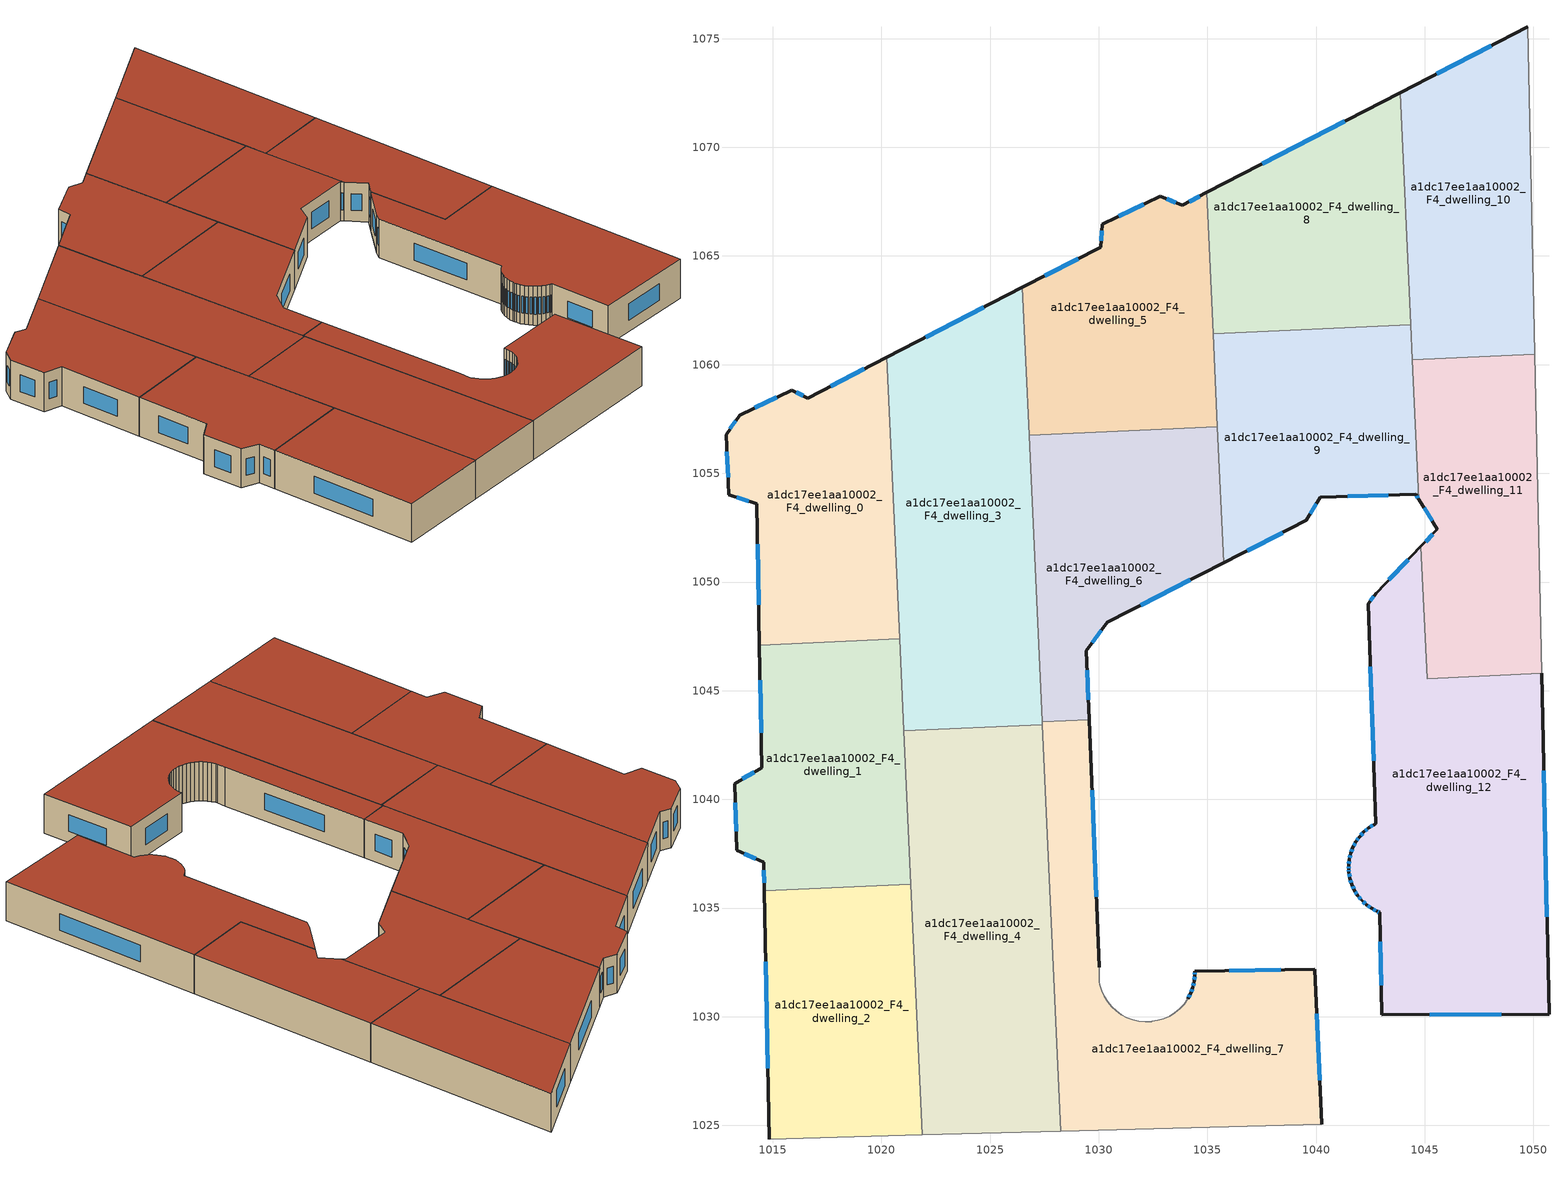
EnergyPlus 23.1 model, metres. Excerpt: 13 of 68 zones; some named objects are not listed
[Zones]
a1dc17ee1aa10002_F4_dwelling_0
 floor to a1dc17ee1aa10002_F3_dwelling_0 (EU_floor_Construction): 1020.26,1060.34 1020.85,1047.39 1014.39,1047.1 1014.27,1053.6 1012.98,1054.03 1012.85,1056.79 1013.48,1057.68 1015.88,1058.83 1016.62,1058.46 z12
 wall outside (EU_wall_Construction): 1020.26,1060.34 1016.62,1058.46 1015.88,1058.83 1013.48,1057.68 1012.85,1056.79 1012.98,1054.03 1014.27,1053.6 1014.39,1047.1 z12:15
 wall to a1dc17ee1aa10002_F4_dwelling_1 (EU_wall_Construction): 1014.39,1047.1 1020.85,1047.39 z12:15
 wall to a1dc17ee1aa10002_F4_dwelling_3 (EU_wall_Construction): 1020.85,1047.39 1020.26,1060.34 z12:15
 window (EU_Window_Construction): 1013.3,1057.43 1013.03,1057.04 / 1015.19,1058.5 1014.16,1058.01 / 1016.41,1058.57 1016.09,1058.72 / 1019.22,1059.8 1017.66,1059 / 1014.3,1051.74 1014.36,1048.96 / 1013.35,1053.9 1013.9,1053.72 / 1012.89,1056 1012.94,1054.81 z12.86:14.14
 roof outside (EU_roof_Construction): 1020.85,1047.39 1020.26,1060.34 1016.62,1058.46 1015.88,1058.83 1013.48,1057.68 1012.85,1056.79 1012.98,1054.03 1014.27,1053.6 1014.39,1047.1 z15
a1dc17ee1aa10002_F4_dwelling_1
 floor to a1dc17ee1aa10002_F3_dwelling_1 (EU_floor_Construction): 1020.85,1047.39 1021.36,1036.1 1014.61,1035.8 1014.59,1037.11 1013.34,1037.65 1013.25,1040.73 1014.5,1041.46 1014.39,1047.1 z12
 wall outside (EU_wall_Construction): 1014.39,1047.1 1014.5,1041.46 1013.25,1040.73 1013.34,1037.65 1014.59,1037.11 1014.61,1035.8 z12:15
 wall to a1dc17ee1aa10002_F4_dwelling_2 (EU_wall_Construction): 1014.61,1035.8 1021.36,1036.1 z12:15
 wall to a1dc17ee1aa10002_F4_dwelling_4 (EU_wall_Construction): 1021.36,1036.1 1021.04,1043.15 z12:15
 wall to a1dc17ee1aa10002_F4_dwelling_3 (EU_wall_Construction): 1021.04,1043.15 1020.85,1047.39 z12:15
 window (EU_Window_Construction): 1014.14,1041.25 1013.61,1040.94 / 1014.42,1045.49 1014.47,1043.07 / 1014.59,1036.73 1014.61,1036.17 / 1013.7,1037.49 1014.23,1037.26 / 1013.27,1039.85 1013.32,1038.53 z12.86:14.14
 roof outside (EU_roof_Construction): 1021.36,1036.1 1020.85,1047.39 1014.39,1047.1 1014.5,1041.46 1013.25,1040.73 1013.34,1037.65 1014.59,1037.11 1014.61,1035.8 z15
a1dc17ee1aa10002_F4_dwelling_10
 floor to a1dc17ee1aa10002_F3_dwelling_10 (EU_floor_Construction): 1049.74,1075.54 1050.07,1060.48 1044.43,1060.23 1043.87,1072.51 z12
 wall outside (EU_wall_Construction): 1049.74,1075.54 1043.87,1072.51 z12:15
 wall to a1dc17ee1aa10002_F4_dwelling_11 (EU_wall_Construction): 1044.43,1060.23 1050.07,1060.48 z12:15
 wall adiabatic (EU_wall_Construction): 1050.07,1060.48 1049.74,1075.54 z12:15
 wall to a1dc17ee1aa10002_F4_dwelling_8 (EU_wall_Construction): 1043.87,1072.51 1044.36,1061.83 z12:15
 wall to a1dc17ee1aa10002_F4_dwelling_9 (EU_wall_Construction): 1044.36,1061.83 1044.43,1060.23 z12:15
 window (EU_Window_Construction): 1048.07,1074.67 1045.55,1073.37 z12.86:14.14
 roof outside (EU_roof_Construction): 1050.07,1060.48 1049.74,1075.54 1043.87,1072.51 1044.43,1060.23 z15
a1dc17ee1aa10002_F4_dwelling_11
 floor to a1dc17ee1aa10002_F3_dwelling_11 (EU_floor_Construction): 1050.07,1060.48 1050.38,1045.79 1045.1,1045.55 1044.83,1051.64 1045.58,1052.43 1044.73,1053.8 1044.43,1060.23 z12
 wall outside (EU_wall_Construction): 1044.73,1053.8 1045.58,1052.43 1044.83,1051.64 z12:15
 wall adiabatic (EU_wall_Construction): 1050.38,1045.79 1050.07,1060.48 z12:15
 wall to a1dc17ee1aa10002_F4_dwelling_12 (EU_wall_Construction): 1044.83,1051.64 1045.1,1045.55 1050.38,1045.79 z12:15
 wall to a1dc17ee1aa10002_F4_dwelling_9 (EU_wall_Construction): 1044.43,1060.23 1044.73,1053.8 z12:15
 window (EU_Window_Construction): 1045.37,1052.2 1045.04,1051.86 / 1044.97,1053.41 1045.34,1052.82 z12.86:14.14
 roof outside (EU_roof_Construction): 1050.38,1045.79 1050.07,1060.48 1044.43,1060.23 1044.73,1053.8 1045.58,1052.43 1044.83,1051.64 1045.1,1045.55 z15
a1dc17ee1aa10002_F4_dwelling_12
 floor to a1dc17ee1aa10002_F3_dwelling_12 (EU_floor_Construction): 1050.38,1045.79 1050.72,1030.11 1043.03,1030.1 1042.92,1034.8 1042.81,1034.85 1042.55,1034.98 1042.32,1035.15 1042.1,1035.35 1041.92,1035.58 1041.76,1035.82 1041.64,1036.09 1041.56,1036.37 1041.51,1036.66 1041.5,1036.78 1041.5,1036.95 1041.53,1037.24 1041.59,1037.52 1041.69,1037.79 1041.83,1038.05 1042,1038.29 1042.2,1038.5 1042.42,1038.69 1042.67,1038.84 1042.74,1038.88 1042.4,1049 1042.76,1049.48 1044.83,1051.64 1045.1,1045.55 z12
 wall outside (EU_wall_Construction): 1044.83,1051.64 1042.76,1049.48 1042.4,1049 1042.74,1038.88 1042.67,1038.84 1042.42,1038.69 1042.2,1038.5 1042,1038.29 1041.83,1038.05 1041.69,1037.79 1041.59,1037.52 1041.53,1037.24 1041.5,1036.95 1041.5,1036.78 1041.51,1036.66 1041.56,1036.37 1041.64,1036.09 1041.76,1035.82 1041.92,1035.58 1042.1,1035.35 1042.32,1035.15 1042.55,1034.98 1042.81,1034.85 1042.92,1034.8 1043.03,1030.1 1050.72,1030.11 1050.38,1045.79 z12:15
 window (EU_Window_Construction): 1041.81,1035.75 1041.87,1035.65 / 1041.68,1036.01 1041.73,1035.9 / 1041.58,1036.29 1041.62,1036.17 / 1041.52,1036.57 1041.54,1036.45 / 1041.5,1036.75 1041.51,1036.69 / 1041.5,1036.9 1041.5,1036.83 / 1041.52,1037.15 1041.51,1037.03 / 1041.57,1037.44 1041.54,1037.32 / 1041.66,1037.72 1041.62,1037.6 / 1041.79,1037.98 1041.73,1037.87 / 1041.95,1038.22 1041.88,1038.12 / 1042.14,1038.44 1042.06,1038.35 / 1042.36,1038.64 1042.26,1038.56 / 1042.6,1038.8 1042.49,1038.73 / 1042.5,1046.11 1042.64,1041.77 / 1042.66,1049.34 1042.5,1049.13 / 1044.24,1051.02 1043.35,1050.1 / 1050.62,1034.59 1050.48,1041.31 / 1045.22,1030.1 1048.52,1030.11 / 1042.95,1033.46 1043,1031.44 / 1042.84,1034.83 1042.89,1034.81 / 1042.63,1034.94 1042.74,1034.89 / 1042.38,1035.1 1042.49,1035.03 / 1042.16,1035.29 1042.26,1035.21 / 1041.97,1035.51 1042.05,1035.42 z12.86:14.14
 roof outside (EU_roof_Construction): 1050.72,1030.11 1050.38,1045.79 1045.1,1045.55 1044.83,1051.64 1042.76,1049.48 1042.4,1049 1042.74,1038.88 1042.67,1038.84 1042.42,1038.69 1042.2,1038.5 1042,1038.29 1041.83,1038.05 1041.69,1037.79 1041.59,1037.52 1041.53,1037.24 1041.5,1036.95 1041.5,1036.78 1041.51,1036.66 1041.56,1036.37 1041.64,1036.09 1041.76,1035.82 1041.92,1035.58 1042.1,1035.35 1042.32,1035.15 1042.55,1034.98 1042.81,1034.85 1042.92,1034.8 1043.03,1030.1 z15
a1dc17ee1aa10002_F4_dwelling_2
 floor to a1dc17ee1aa10002_F3_dwelling_2 (EU_floor_Construction): 1021.36,1036.1 1021.89,1024.56 1014.84,1024.37 1014.61,1035.8 z12
 wall outside (EU_wall_Construction): 1014.61,1035.8 1014.84,1024.37 z12:15
 wall adiabatic (EU_wall_Construction): 1014.84,1024.37 1021.89,1024.56 z12:15
 wall to a1dc17ee1aa10002_F4_dwelling_4 (EU_wall_Construction): 1021.89,1024.56 1021.36,1036.1 z12:15
 window (EU_Window_Construction): 1014.68,1032.53 1014.77,1027.64 z12.86:14.14
 roof outside (EU_roof_Construction): 1021.89,1024.56 1021.36,1036.1 1014.61,1035.8 1014.84,1024.37 z15
a1dc17ee1aa10002_F4_dwelling_3
 floor to a1dc17ee1aa10002_F3_dwelling_3 (EU_floor_Construction): 1026.49,1063.55 1027.41,1043.44 1021.04,1043.15 1020.26,1060.34 z12
 wall outside (EU_wall_Construction): 1026.49,1063.55 1020.26,1060.34 z12:15
 wall to a1dc17ee1aa10002_F4_dwelling_4 (EU_wall_Construction): 1021.04,1043.15 1027.41,1043.44 z12:15
 wall to a1dc17ee1aa10002_F4_dwelling_6 (EU_wall_Construction): 1027.4,1043.57 1026.8,1056.75 z12:15
 wall to a1dc17ee1aa10002_F4_dwelling_5 (EU_wall_Construction): 1026.8,1056.75 1026.49,1063.55 z12:15
 wall to a1dc17ee1aa10002_F4_dwelling_7 (EU_wall_Construction): 1027.41,1043.44 1027.4,1043.57 z12:15
 window (EU_Window_Construction): 1024.71,1062.63 1022.04,1061.26 z12.86:14.14
 roof outside (EU_roof_Construction): 1027.41,1043.44 1026.49,1063.55 1020.26,1060.34 1021.04,1043.15 z15
a1dc17ee1aa10002_F4_dwelling_4
 floor to a1dc17ee1aa10002_F3_dwelling_4 (EU_floor_Construction): 1027.41,1043.44 1028.26,1024.73 1021.89,1024.56 1021.04,1043.15 z12
 wall adiabatic (EU_wall_Construction): 1021.89,1024.56 1028.26,1024.73 z12:15
 wall to a1dc17ee1aa10002_F4_dwelling_7 (EU_wall_Construction): 1028.26,1024.73 1027.41,1043.44 z12:15
 roof outside (EU_roof_Construction): 1028.26,1024.73 1027.41,1043.44 1021.04,1043.15 1021.89,1024.56 z15
a1dc17ee1aa10002_F4_dwelling_5
 floor to a1dc17ee1aa10002_F3_dwelling_5 (EU_floor_Construction): 1034.97,1067.92 1035.46,1057.15 1026.8,1056.75 1026.49,1063.55 1030.09,1065.41 1030.17,1066.47 1032.84,1067.74 1033.84,1067.34 z12
 wall outside (EU_wall_Construction): 1034.97,1067.92 1033.84,1067.34 1032.84,1067.74 1030.17,1066.47 1030.09,1065.41 1026.49,1063.55 z12:15
 wall to a1dc17ee1aa10002_F4_dwelling_6 (EU_wall_Construction): 1026.8,1056.75 1035.46,1057.15 z12:15
 wall to a1dc17ee1aa10002_F4_dwelling_8 (EU_wall_Construction): 1035.27,1061.41 1034.97,1067.92 z12:15
 wall to a1dc17ee1aa10002_F4_dwelling_9 (EU_wall_Construction): 1035.46,1057.15 1035.27,1061.41 z12:15
 window (EU_Window_Construction): 1032.08,1067.38 1030.93,1066.83 / 1033.55,1067.45 1033.13,1067.63 / 1034.65,1067.75 1034.16,1067.5 / 1029.06,1064.88 1027.52,1064.08 / 1030.15,1066.16 1030.11,1065.71 z12.86:14.14
 roof outside (EU_roof_Construction): 1035.46,1057.15 1034.97,1067.92 1033.84,1067.34 1032.84,1067.74 1030.17,1066.47 1030.09,1065.41 1026.49,1063.55 1026.8,1056.75 z15
a1dc17ee1aa10002_F4_dwelling_6
 floor to a1dc17ee1aa10002_F3_dwelling_6 (EU_floor_Construction): 1035.46,1057.15 1035.75,1050.89 1030.39,1048.15 1029.44,1046.84 1029.56,1043.67 1027.4,1043.57 1026.8,1056.75 z12
 wall outside (EU_wall_Construction): 1029.56,1043.67 1029.44,1046.84 1030.39,1048.15 1035.75,1050.89 z12:15
 wall to a1dc17ee1aa10002_F4_dwelling_7 (EU_wall_Construction): 1027.4,1043.57 1029.56,1043.67 z12:15
 wall to a1dc17ee1aa10002_F4_dwelling_9 (EU_wall_Construction): 1035.75,1050.89 1035.46,1057.15 z12:15
 window (EU_Window_Construction): 1031.92,1048.94 1034.22,1050.11 / 1029.71,1047.21 1030.12,1047.78 / 1029.53,1044.57 1029.47,1045.93 z12.86:14.14
 roof outside (EU_roof_Construction): 1029.56,1043.67 1029.44,1046.84 1030.39,1048.15 1035.75,1050.89 1035.46,1057.15 1026.8,1056.75 1027.4,1043.57 z15
a1dc17ee1aa10002_F4_dwelling_7
 floor to a1dc17ee1aa10002_F3_dwelling_7 (EU_floor_Construction): 1029.56,1043.67 1030.02,1032.27 1030.03,1031.61 1030.05,1031.48 1030.14,1031.2 1030.26,1030.94 1030.41,1030.69 1030.59,1030.47 1030.81,1030.27 1031.04,1030.1 1031.3,1029.96 1031.57,1029.86 1031.85,1029.8 1032.14,1029.77 1032.43,1029.78 1032.45,1029.78 1032.72,1029.83 1032.99,1029.91 1033.26,1030.03 1033.5,1030.19 1033.73,1030.37 1033.93,1030.58 1034.09,1030.82 1034.23,1031.08 1034.33,1031.35 1034.4,1031.63 1034.42,1031.92 1034.42,1032.08 1039.94,1032.19 1040.27,1025.05 1028.26,1024.73 1027.4,1043.57 z12
 wall outside (EU_wall_Construction): 1040.27,1025.05 1039.94,1032.19 1034.42,1032.08 1034.42,1031.92 1034.4,1031.63 1034.33,1031.35 1034.23,1031.08 1034.09,1030.82 / 1030.02,1032.27 1029.56,1043.67 z12:15
 wall adiabatic (EU_wall_Construction): 1034.09,1030.82 1033.93,1030.58 1033.73,1030.37 1033.5,1030.19 1033.26,1030.03 1032.99,1029.91 1032.72,1029.83 1032.45,1029.78 1032.43,1029.78 1032.14,1029.77 1031.85,1029.8 1031.57,1029.86 1031.3,1029.96 1031.04,1030.1 1030.81,1030.27 1030.59,1030.47 1030.41,1030.69 1030.26,1030.94 1030.14,1031.2 1030.05,1031.48 1030.03,1031.61 1030.02,1032.27 / 1028.26,1024.73 1040.27,1025.05 z12:15
 window (EU_Window_Construction): 1034.19,1031 1034.13,1030.89 / 1034.3,1031.27 1034.26,1031.15 / 1034.38,1031.55 1034.35,1031.43 / 1034.42,1031.84 1034.4,1031.71 / 1034.42,1032.04 1034.42,1031.96 / 1038.36,1032.16 1036,1032.11 / 1040.17,1027.09 1040.03,1030.15 / 1029.89,1035.53 1029.69,1040.41 z12.86:14.14
 roof outside (EU_roof_Construction): 1040.27,1025.05 1039.94,1032.19 1034.42,1032.08 1034.42,1031.92 1034.4,1031.63 1034.33,1031.35 1034.23,1031.08 1034.09,1030.82 1033.93,1030.58 1033.73,1030.37 1033.5,1030.19 1033.26,1030.03 1032.99,1029.91 1032.72,1029.83 1032.45,1029.78 1032.43,1029.78 1032.14,1029.77 1031.85,1029.8 1031.57,1029.86 1031.3,1029.96 1031.04,1030.1 1030.81,1030.27 1030.59,1030.47 1030.41,1030.69 1030.26,1030.94 1030.14,1031.2 1030.05,1031.48 1030.03,1031.61 1030.02,1032.27 1029.56,1043.67 1027.4,1043.57 1028.26,1024.73 z15
a1dc17ee1aa10002_F4_dwelling_8
 floor to a1dc17ee1aa10002_F3_dwelling_8 (EU_floor_Construction): 1043.87,1072.51 1044.36,1061.83 1035.27,1061.41 1034.97,1067.92 z12
 wall outside (EU_wall_Construction): 1043.87,1072.51 1034.97,1067.92 z12:15
 wall to a1dc17ee1aa10002_F4_dwelling_9 (EU_wall_Construction): 1035.27,1061.41 1044.36,1061.83 z12:15
 window (EU_Window_Construction): 1041.33,1071.2 1037.51,1069.23 z12.86:14.14
 roof outside (EU_roof_Construction): 1044.36,1061.83 1043.87,1072.51 1034.97,1067.92 1035.27,1061.41 z15
a1dc17ee1aa10002_F4_dwelling_9
 floor to a1dc17ee1aa10002_F3_dwelling_9 (EU_floor_Construction): 1044.36,1061.83 1044.73,1053.8 1044.58,1054.03 1040.19,1053.91 1039.55,1052.83 1035.75,1050.89 1035.27,1061.41 z12
 wall outside (EU_wall_Construction): 1035.75,1050.89 1039.55,1052.83 1040.19,1053.91 1044.58,1054.03 1044.73,1053.8 z12:15
 window (EU_Window_Construction): 1044.62,1053.97 1044.68,1053.87 / 1041.45,1053.94 1043.33,1054 / 1039.73,1053.14 1040.01,1053.6 / 1036.83,1051.45 1038.46,1052.28 z12.86:14.14
 roof outside (EU_roof_Construction): 1044.73,1053.8 1044.36,1061.83 1035.27,1061.41 1035.75,1050.89 1039.55,1052.83 1040.19,1053.91 1044.58,1054.03 z15
[Building]
EU S2 Campaign: North Axis=0; Terrain=City; Solar Distribution=FullExterior
[Site:Location]
Helsinki-Vantaa.AP: Latitude=60.317; Longitude=24.963; Time Zone=2; Elevation=54.6
[SizingPeriod:WeatherFileDays]
AnnualSizingPeriod: Begin Month=1; Begin Day of Month=1; End Month=12; End Day of Month=31; Day of Week for Start Day=Monday; Use Weather File Daylight Saving Period=No; Use Weather File Rain and Snow Indicators=No
[MATERIAL]
EU_InternalMass_Material: Roughness=MediumRough; Thickness=0.1; Conductivity=1; Density=1800; Specific Heat=900; Thermal Absorptance=0.9; Solar Absorptance=0.7; Visible Absorptance=0.7
[MATERIAL:NOMASS] Roughness=MediumRough; Thermal Absorptance=0.9; Solar Absorptance=0.7; Visible Absorptance=0.7
Name | Thermal Resistance
EU_wall_NoMass | 1.10183
EU_roof_NoMass; EU_floor_NoMass | 1.70606
[WINDOWMATERIAL:SIMPLEGLAZINGSYSTEM]
EU_Window_SimpleGlazing: UFactor=3.11035; Solar Heat Gain Coefficient=0.8; Visible Transmittance=0.8
[CONSTRUCTION]
EU_wall_Construction: EU_wall_NoMass
EU_roof_Construction: EU_roof_NoMass
EU_floor_Construction: EU_floor_NoMass
EU_Window_Construction: EU_Window_SimpleGlazing
EU_InternalMass_Construction: EU_InternalMass_Material
[ZONE] Type=1; Multiplier=1; Ceiling Height=autocalculate; Floor Area=autocalculate; Part of Total Floor Area=Yes
Name | Volume
a1dc17ee1aa10002_F4_dwelling_0 | 238.037
a1dc17ee1aa10002_F4_dwelling_1 | 238.041
a1dc17ee1aa10002_F4_dwelling_10 | 238.017
a1dc17ee1aa10002_F4_dwelling_11 | 238.058
a1dc17ee1aa10002_F4_dwelling_12 | 410.425
a1dc17ee1aa10002_F4_dwelling_2 | 238.028
a1dc17ee1aa10002_F4_dwelling_3 | 357.101
a1dc17ee1aa10002_F4_dwelling_4 | 357.061
a1dc17ee1aa10002_F4_dwelling_5 | 238.025
a1dc17ee1aa10002_F4_dwelling_6 | 238.053
a1dc17ee1aa10002_F4_dwelling_7 | 309.771
a1dc17ee1aa10002_F4_dwelling_8 | 235.033
a1dc17ee1aa10002_F4_dwelling_9 | 235.03
[INTERNALMASS] Construction=EU_InternalMass_Construction
Name | Zone or ZoneList | Surface Area
a1dc17ee1aa10002_F4_dwelling_0_EU_InternalMass | a1dc17ee1aa10002_F4_dwelling_0 | 79.3452
a1dc17ee1aa10002_F4_dwelling_1_EU_InternalMass | a1dc17ee1aa10002_F4_dwelling_1 | 79.3472
a1dc17ee1aa10002_F4_dwelling_2_EU_InternalMass | a1dc17ee1aa10002_F4_dwelling_2 | 79.3424
a1dc17ee1aa10002_F4_dwelling_3_EU_InternalMass | a1dc17ee1aa10002_F4_dwelling_3 | 119.033
a1dc17ee1aa10002_F4_dwelling_4_EU_InternalMass | a1dc17ee1aa10002_F4_dwelling_4 | 119.02
a1dc17ee1aa10002_F4_dwelling_5_EU_InternalMass | a1dc17ee1aa10002_F4_dwelling_5 | 79.3413
a1dc17ee1aa10002_F4_dwelling_6_EU_InternalMass | a1dc17ee1aa10002_F4_dwelling_6 | 79.3508
a1dc17ee1aa10002_F4_dwelling_7_EU_InternalMass | a1dc17ee1aa10002_F4_dwelling_7 | 103.258
a1dc17ee1aa10002_F4_dwelling_8_EU_InternalMass | a1dc17ee1aa10002_F4_dwelling_8 | 78.3448
a1dc17ee1aa10002_F4_dwelling_9_EU_InternalMass | a1dc17ee1aa10002_F4_dwelling_9 | 78.3432
a1dc17ee1aa10002_F4_dwelling_10_EU_InternalMass | a1dc17ee1aa10002_F4_dwelling_10 | 79.3394
a1dc17ee1aa10002_F4_dwelling_11_EU_InternalMass | a1dc17ee1aa10002_F4_dwelling_11 | 79.3524
a1dc17ee1aa10002_F4_dwelling_12_EU_InternalMass | a1dc17ee1aa10002_F4_dwelling_12 | 136.811
[OTHEREQUIPMENT] Fuel Type=Electricity; Design Level Calculation Method=Watts/Area; Power per Zone Floor Area=1; Fraction Latent=0; Fraction Radiant=0; Fraction Lost=0; Carbon Dioxide Generation Rate=0; EndUse Subcategory=EU_Step8_InternalGains
Name | Zone or ZoneList or Space or SpaceList | Schedule
EU_Step8_InternalGain_a1dc17ee1aa10002_F4_dwelling_0_f000 | a1dc17ee1aa10002_F4_dwelling_0 | EU_Step8_GainSchedule_a1dc17ee1aa10002_F4_dwelling_0_f000
EU_Step8_InternalGain_a1dc17ee1aa10002_F4_dwelling_1_f000 | a1dc17ee1aa10002_F4_dwelling_1 | EU_Step8_GainSchedule_a1dc17ee1aa10002_F4_dwelling_1_f000
EU_Step8_InternalGain_a1dc17ee1aa10002_F4_dwelling_2_f000 | a1dc17ee1aa10002_F4_dwelling_2 | EU_Step8_GainSchedule_a1dc17ee1aa10002_F4_dwelling_2_f000
EU_Step8_InternalGain_a1dc17ee1aa10002_F4_dwelling_3_f000 | a1dc17ee1aa10002_F4_dwelling_3 | EU_Step8_GainSchedule_a1dc17ee1aa10002_F4_dwelling_3_f000
EU_Step8_InternalGain_a1dc17ee1aa10002_F4_dwelling_4_f000 | a1dc17ee1aa10002_F4_dwelling_4 | EU_Step8_GainSchedule_a1dc17ee1aa10002_F4_dwelling_4_f000
EU_Step8_InternalGain_a1dc17ee1aa10002_F4_dwelling_5_f000 | a1dc17ee1aa10002_F4_dwelling_5 | EU_Step8_GainSchedule_a1dc17ee1aa10002_F4_dwelling_5_f000
EU_Step8_InternalGain_a1dc17ee1aa10002_F4_dwelling_6_f000 | a1dc17ee1aa10002_F4_dwelling_6 | EU_Step8_GainSchedule_a1dc17ee1aa10002_F4_dwelling_6_f000
EU_Step8_InternalGain_a1dc17ee1aa10002_F4_dwelling_7_f000 | a1dc17ee1aa10002_F4_dwelling_7 | EU_Step8_GainSchedule_a1dc17ee1aa10002_F4_dwelling_7_f000
EU_Step8_InternalGain_a1dc17ee1aa10002_F4_dwelling_8_f000 | a1dc17ee1aa10002_F4_dwelling_8 | EU_Step8_GainSchedule_a1dc17ee1aa10002_F4_dwelling_8_f000
EU_Step8_InternalGain_a1dc17ee1aa10002_F4_dwelling_9_f000 | a1dc17ee1aa10002_F4_dwelling_9 | EU_Step8_GainSchedule_a1dc17ee1aa10002_F4_dwelling_9_f000
EU_Step8_InternalGain_a1dc17ee1aa10002_F4_dwelling_10_f000 | a1dc17ee1aa10002_F4_dwelling_10 | EU_Step8_GainSchedule_a1dc17ee1aa10002_F4_dwelling_10_f000
EU_Step8_InternalGain_a1dc17ee1aa10002_F4_dwelling_11_f000 | a1dc17ee1aa10002_F4_dwelling_11 | EU_Step8_GainSchedule_a1dc17ee1aa10002_F4_dwelling_11_f000
EU_Step8_InternalGain_a1dc17ee1aa10002_F4_dwelling_12_f000 | a1dc17ee1aa10002_F4_dwelling_12 | EU_Step8_GainSchedule_a1dc17ee1aa10002_F4_dwelling_12_f000
[ZONEVENTILATION:DESIGNFLOWRATE] Schedule=EU_AlwaysOn; Design Flow Rate Calculation Method=AirChanges/Hour; Air Changes per Hour=0.756316; Ventilation Type=Natural; Fan Pressure Rise=0; Fan Total Efficiency=1; Constant Term Coefficient=1; Temperature Term Coefficient=0; Velocity Term Coefficient=0; Velocity Squared Term Coefficient=0; Minimum Indoor Temperature=-100; Maximum Indoor Temperature=100; Delta Temperature=-100; Minimum Outdoor Temperature=-100; Maximum Outdoor Temperature=100; Maximum Wind Speed=40
Name | Zone or ZoneList or Space or SpaceList
EU_ConstantAir_a1dc17ee1aa10002_F4_dwelling_0 | a1dc17ee1aa10002_F4_dwelling_0
EU_ConstantAir_a1dc17ee1aa10002_F4_dwelling_1 | a1dc17ee1aa10002_F4_dwelling_1
EU_ConstantAir_a1dc17ee1aa10002_F4_dwelling_2 | a1dc17ee1aa10002_F4_dwelling_2
EU_ConstantAir_a1dc17ee1aa10002_F4_dwelling_3 | a1dc17ee1aa10002_F4_dwelling_3
EU_ConstantAir_a1dc17ee1aa10002_F4_dwelling_4 | a1dc17ee1aa10002_F4_dwelling_4
EU_ConstantAir_a1dc17ee1aa10002_F4_dwelling_5 | a1dc17ee1aa10002_F4_dwelling_5
EU_ConstantAir_a1dc17ee1aa10002_F4_dwelling_6 | a1dc17ee1aa10002_F4_dwelling_6
EU_ConstantAir_a1dc17ee1aa10002_F4_dwelling_7 | a1dc17ee1aa10002_F4_dwelling_7
EU_ConstantAir_a1dc17ee1aa10002_F4_dwelling_8 | a1dc17ee1aa10002_F4_dwelling_8
EU_ConstantAir_a1dc17ee1aa10002_F4_dwelling_9 | a1dc17ee1aa10002_F4_dwelling_9
EU_ConstantAir_a1dc17ee1aa10002_F4_dwelling_10 | a1dc17ee1aa10002_F4_dwelling_10
EU_ConstantAir_a1dc17ee1aa10002_F4_dwelling_11 | a1dc17ee1aa10002_F4_dwelling_11
EU_ConstantAir_a1dc17ee1aa10002_F4_dwelling_12 | a1dc17ee1aa10002_F4_dwelling_12
[HVACTEMPLATE:ZONE:IDEALLOADSAIRSYSTEM] System Availability Schedule=EU_AlwaysOn; Maximum Heating Supply Air Temperature=50; Minimum Cooling Supply Air Temperature=13; Maximum Heating Supply Air Humidity Ratio=0.0156; Minimum Cooling Supply Air Humidity Ratio=0.0077; Heating Limit=NoLimit; Cooling Limit=NoLimit; Heating Availability Schedule=EU_AlwaysOn; Cooling Availability Schedule=EU_CoolingOff; Dehumidification Control Type=ConstantSensibleHeatRatio; Cooling Sensible Heat Ratio=0.7; Dehumidification Setpoint=60; Humidification Control Type=None; Humidification Setpoint=30; Outdoor Air Method=None; Outdoor Air Flow Rate per Person=0.00944; Outdoor Air Flow Rate per Zone Floor Area=0; Outdoor Air Flow Rate per Zone=0; Demand Controlled Ventilation Type=None; Outdoor Air Economizer Type=NoEconomizer; Heat Recovery Type=None; Sensible Heat Recovery Effectiveness=0.7; Latent Heat Recovery Effectiveness=0.65
Name | Template Thermostat
a1dc17ee1aa10002_F4_dwelling_0 | EU_HeatOnly_a1dc17ee1aa10002_F4_dwelling_0
a1dc17ee1aa10002_F4_dwelling_1 | EU_HeatOnly_a1dc17ee1aa10002_F4_dwelling_1
a1dc17ee1aa10002_F4_dwelling_2 | EU_HeatOnly_a1dc17ee1aa10002_F4_dwelling_2
a1dc17ee1aa10002_F4_dwelling_3 | EU_HeatOnly_a1dc17ee1aa10002_F4_dwelling_3
a1dc17ee1aa10002_F4_dwelling_4 | EU_HeatOnly_a1dc17ee1aa10002_F4_dwelling_4
a1dc17ee1aa10002_F4_dwelling_5 | EU_HeatOnly_a1dc17ee1aa10002_F4_dwelling_5
a1dc17ee1aa10002_F4_dwelling_6 | EU_HeatOnly_a1dc17ee1aa10002_F4_dwelling_6
a1dc17ee1aa10002_F4_dwelling_7 | EU_HeatOnly_a1dc17ee1aa10002_F4_dwelling_7
a1dc17ee1aa10002_F4_dwelling_8 | EU_HeatOnly_a1dc17ee1aa10002_F4_dwelling_8
a1dc17ee1aa10002_F4_dwelling_9 | EU_HeatOnly_a1dc17ee1aa10002_F4_dwelling_9
a1dc17ee1aa10002_F4_dwelling_10 | EU_HeatOnly_a1dc17ee1aa10002_F4_dwelling_10
a1dc17ee1aa10002_F4_dwelling_11 | EU_HeatOnly_a1dc17ee1aa10002_F4_dwelling_11
a1dc17ee1aa10002_F4_dwelling_12 | EU_HeatOnly_a1dc17ee1aa10002_F4_dwelling_12
[SIZING:ZONE] Zone Cooling Design Supply Air Temperature Input Method=SupplyAirTemperature; Zone Cooling Design Supply Air Temperature=13; Zone Heating Design Supply Air Temperature Input Method=SupplyAirTemperature; Zone Heating Design Supply Air Temperature=50; Zone Cooling Design Supply Air Humidity Ratio=0.008; Zone Heating Design Supply Air Humidity Ratio=0.008; Cooling Design Air Flow Method=DesignDay; Cooling Design Air Flow Rate=0; Cooling Minimum Air Flow per Zone Floor Area=0.000762; Cooling Minimum Air Flow=0; Cooling Minimum Air Flow Fraction=0.2; Heating Design Air Flow Method=DesignDay; Heating Design Air Flow Rate=0; Heating Maximum Air Flow per Zone Floor Area=0.002032; Heating Maximum Air Flow=0.141576; Heating Maximum Air Flow Fraction=0.3; Account for Dedicated Outdoor Air System=No; Dedicated Outdoor Air System Control Strategy=NeutralSupplyAir; Dedicated Outdoor Air Low Setpoint Temperature for Design=autosize; Dedicated Outdoor Air High Setpoint Temperature for Design=autosize; Zone Load Sizing Method=Sensible Load Only No Latent Load; Zone Latent Cooling Design Supply Air Humidity Ratio Input Method=HumidityRatioDifference; Zone Cooling Design Supply Air Humidity Ratio Difference=0.005; Zone Latent Heating Design Supply Air Humidity Ratio Input Method=HumidityRatioDifference; Zone Humidification Design Supply Air Humidity Ratio Difference=0.005
a1dc17ee1aa10002_F4_dwelling_0; a1dc17ee1aa10002_F4_dwelling_1; a1dc17ee1aa10002_F4_dwelling_2; a1dc17ee1aa10002_F4_dwelling_3; a1dc17ee1aa10002_F4_dwelling_4; a1dc17ee1aa10002_F4_dwelling_5; a1dc17ee1aa10002_F4_dwelling_6; a1dc17ee1aa10002_F4_dwelling_7; a1dc17ee1aa10002_F4_dwelling_8; a1dc17ee1aa10002_F4_dwelling_9; a1dc17ee1aa10002_F4_dwelling_10; a1dc17ee1aa10002_F4_dwelling_11; a1dc17ee1aa10002_F4_dwelling_12
[SCHEDULE:CONSTANT]
Name | Hourly Value
EU_AlwaysOn | 1
EU_CoolingOff | 0
[SCHEDULE:FILE] Column Number=1; Rows to Skip at Top=0; Number of Hours of Data=8760; Column Separator=Comma; Interpolate to Timestep=No; Minutes per Item=60; Adjust Schedule for Daylight Savings=Yes
Name | File
EU_Step8_GainSchedule_a1dc17ee1aa10002_F4_dwelling_0_f000 | ../../schedules/a1dc17ee1aa10002/a1dc17ee1aa10002_F4_dwelling_0_f000_gain.csv
EU_Step8_GainSchedule_a1dc17ee1aa10002_F4_dwelling_1_f000 | ../../schedules/a1dc17ee1aa10002/a1dc17ee1aa10002_F4_dwelling_1_f000_gain.csv
EU_Step8_GainSchedule_a1dc17ee1aa10002_F4_dwelling_2_f000 | ../../schedules/a1dc17ee1aa10002/a1dc17ee1aa10002_F4_dwelling_2_f000_gain.csv
EU_Step8_GainSchedule_a1dc17ee1aa10002_F4_dwelling_3_f000 | ../../schedules/a1dc17ee1aa10002/a1dc17ee1aa10002_F4_dwelling_3_f000_gain.csv
EU_Step8_GainSchedule_a1dc17ee1aa10002_F4_dwelling_4_f000 | ../../schedules/a1dc17ee1aa10002/a1dc17ee1aa10002_F4_dwelling_4_f000_gain.csv
EU_Step8_GainSchedule_a1dc17ee1aa10002_F4_dwelling_5_f000 | ../../schedules/a1dc17ee1aa10002/a1dc17ee1aa10002_F4_dwelling_5_f000_gain.csv
EU_Step8_GainSchedule_a1dc17ee1aa10002_F4_dwelling_6_f000 | ../../schedules/a1dc17ee1aa10002/a1dc17ee1aa10002_F4_dwelling_6_f000_gain.csv
EU_Step8_GainSchedule_a1dc17ee1aa10002_F4_dwelling_7_f000 | ../../schedules/a1dc17ee1aa10002/a1dc17ee1aa10002_F4_dwelling_7_f000_gain.csv
EU_Step8_GainSchedule_a1dc17ee1aa10002_F4_dwelling_8_f000 | ../../schedules/a1dc17ee1aa10002/a1dc17ee1aa10002_F4_dwelling_8_f000_gain.csv
EU_Step8_GainSchedule_a1dc17ee1aa10002_F4_dwelling_9_f000 | ../../schedules/a1dc17ee1aa10002/a1dc17ee1aa10002_F4_dwelling_9_f000_gain.csv
EU_Step8_GainSchedule_a1dc17ee1aa10002_F4_dwelling_10_f000 | ../../schedules/a1dc17ee1aa10002/a1dc17ee1aa10002_F4_dwelling_10_f000_gain.csv
EU_Step8_GainSchedule_a1dc17ee1aa10002_F4_dwelling_11_f000 | ../../schedules/a1dc17ee1aa10002/a1dc17ee1aa10002_F4_dwelling_11_f000_gain.csv
EU_Step8_GainSchedule_a1dc17ee1aa10002_F4_dwelling_12_f000 | ../../schedules/a1dc17ee1aa10002/a1dc17ee1aa10002_F4_dwelling_12_f000_gain.csv
